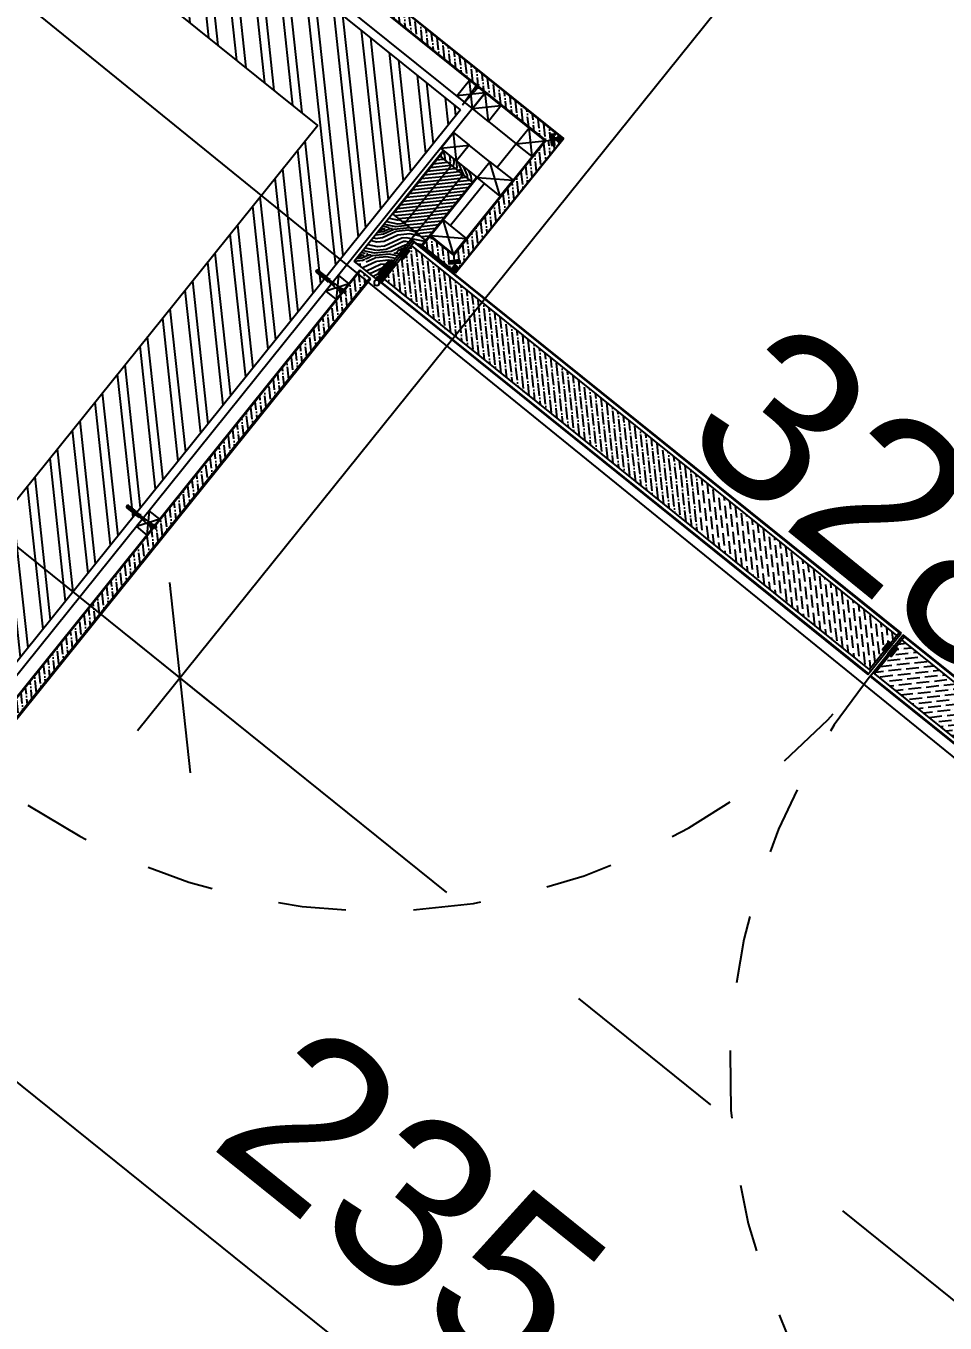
# Model space of a CAD drawing. Extents: x 83 to 143.2, y -2.6 to 70.8.
# Drawn here: x 114.537 to 115.893, y 41.343 to 43.258 of the extents above; entities that cross this region are included whole.
import ezdxf

# ---------------------------------------------------------------- set-up
doc = ezdxf.new("R2010")
doc.units = 0
doc.header["$MEASUREMENT"] = 0
doc.header["$PDMODE"] = 3
doc.header["$PDSIZE"] = 0.3
doc.linetypes.add('AXIS_100$0$A-AXIS$0$PHANTOM', pattern=[2.5, 1.25, -0.25, 0.25, -0.25, 0.25, -0.25])
doc.linetypes.add('HIDDEN', pattern=[0.375, 0.25, -0.125])
doc.layers.get('0').update_dxf_attribs({"linetype": 'CONTINUOUS'})
doc.layers.get('DEFPOINTS').update_dxf_attribs({"linetype": 'CONTINUOUS'})
for name, color, linetype in [('00CONDAS-DIM', 9, 'CONTINUOUS'), ('00CONDAS-SERRUR', 3, 'CONTINUOUS'), ('00CONDAS-WOOD', 2, 'CONTINUOUS'), ('a-dim', 3, 'CONTINUOUS'), ('A-FLOR-LEVL', 221, 'CONTINUOUS'), ('A-HATCH-WALL', 8, 'CONTINUOUS'), ('A-PLASTER', 8, 'CONTINUOUS'), ('A-WALL', 4, 'CONTINUOUS'), ('AXIS_100$0$A-AXIS-100', 10, 'AXIS_100$0$A-AXIS$0$PHANTOM'), ('HA', 8, 'CONTINUOUS'), ('SERRUR', 3, 'CONTINUOUS'), ('SHADE30', 30, 'CONTINUOUS'), ('WOOD', 2, 'CONTINUOUS')]:
    doc.layers.add(name, color=color, linetype=linetype)
doc.styles.add('A100-STEXT', font='ARIAL.TTF', dxfattribs={"height": 0.25})
doc.dimstyles.new('A100-DIM', dxfattribs={"dimtxt": 0.25, "dimasz": 0.2, "dimexe": 0.1, "dimexo": 0.3, "dimgap": 0.1, "dimtad": 1, "dimlfac": 100, "dimrnd": 0.5, "dimdsep": 46, "dimtxsty": 'A100-STEXT', "dimblk1": 'OBLIQUE', "dimblk2": 'OBLIQUE', "dimsah": 1, "dimcen": -0.05, "dimdle": 0.1, "dimclrd": 15, "dimclre": 15, "dimclrt": 256, "dimadec": 0, "dimazin": 0, "dimtfac": 0.28, "dimtix": 1, "dimtmove": 2, "dimatfit": 3, "dimldrblk": 'OBLIQUE', "dimfxl": 0, "dimtolj": 1, "dimarcsym": 0})
pattern_1 = [(141.19371, (489.628443, 86.48727), (-0.070297927, -0.0076289896), [0.0025, -0.0475]), (231.19371, (489.60189, 86.48617), (0.0076289896, -0.070297927), [0.005, -0.045]), (186.193709, (489.612817, 86.483798), (-0.0313344686, -0.0389634582), [0.003535, -0.010605, 0.003535, -0.00707, 0.02475, -0.0212156781]), (186.193709, (489.631958, 86.487653), (-0.0313344686, -0.0389634582), [0.0035355, -0.007071, 0.0035355, -0.056568678]), (186.193709, (489.615187, 86.494724), (-0.0313344686, -0.0389634582), [0.0035355, -0.067175178]), (186.193709, (489.612857, 86.499805), (-0.0313344686, -0.0389634582), [0.0035355, -0.067175178]), (186.193709, (489.61557, 86.49121), (-0.0313344686, -0.0389634582), [0.0035355, -0.067175178]), (186.193709, (489.61595, 86.487694), (-0.0313344686, -0.0389634582), [0.007071, -0.063639678]), (186.193709, (489.58271, 86.466305), (-0.0313344686, -0.0389634582), [0.007071, -0.063639678]), (186.193709, (489.61828, 86.482612), (-0.0313344686, -0.0389634582), [0.014142, -0.056568678]), (186.193709, (489.61866, 86.479097), (-0.0313344686, -0.0389634582), [0.014142, -0.056568678]), (186.193709, (489.583934, 86.487776), (-0.0313344686, -0.0389634582), [0.014142, -0.056568678]), (186.193709, (489.617476, 86.473634), (-0.0313344686, -0.0389634582), [0.0106066, -0.060104078]), (186.193709, (489.62057, 86.461523), (-0.0313344686, -0.0389634582), [0.0106066, -0.060104078]), (186.193709, (489.619805, 86.468553), (-0.0313344686, -0.0389634582), [0.0106066, -0.060104078]), (186.193709, (489.58508, 86.47723), (-0.0313344686, -0.0389634582), [0.01767767, -0.053033008]), (186.193709, (489.58741, 86.47215), (-0.0313344686, -0.0389634582), [0.01767767, -0.053033008]), (186.193709, (489.591346, 86.485024), (-0.0313344686, -0.0389634582), [0.024748737, -0.045961941]), (167.7587606, (489.621413, 86.486509), (-0.0389634582, 0.0313344686), [0.0055901695, -0.106213229]), (167.7587606, (489.60422, 86.481087), (-0.0389634582, 0.0313344686), [0.0055901695, -0.106213229]), (167.7587606, (489.609302, 86.483416), (-0.0389634582, 0.0313344686), [0.0055901695, -0.106213229]), (167.7587606, (489.626495, 86.488838), (-0.0389634582, 0.0313344686), [0.01118034, -0.100623059]), (167.7587606, (489.604601, 86.477572), (-0.0389634582, 0.0313344686), [0.01677051, -0.095032889]), (167.7587606, (489.60693, 86.47249), (-0.0389634582, 0.0313344686), [0.02236068, -0.089442719]), (167.7587606, (489.60926, 86.467408), (-0.0389634582, 0.0313344686), [0.02236068, -0.089442719]), (167.7587606, (489.605705, 86.45102), (-0.0389634582, 0.0313344686), [0.02236068, -0.089442719]), (167.7587606, (489.608838, 86.454916), (-0.0389634582, 0.0313344686), [0.02795085, -0.083852549]), (167.7587606, (489.610024, 86.460379), (-0.0389634582, 0.0313344686), [0.02795085, -0.083852549]), (204.628658, (489.60892, 86.48693), (-0.0313344686, -0.0389634582), [0.0055901695, -0.106213229]), (204.628658, (489.617898, 86.486127), (-0.0313344686, -0.0389634582), [0.0055901695, -0.106213229]), (204.628658, (489.628443, 86.487272), (-0.0313344686, -0.0389634582), [0.01118034, -0.100623059]), (204.628658, (489.612054, 86.490827), (-0.0313344686, -0.0389634582), [0.01118034, -0.100623059]), (204.628658, (489.633906, 86.486086), (-0.0313344686, -0.0389634582), [0.01677051, -0.095032889]), (204.628658, (489.637802, 86.482953), (-0.0313344686, -0.0389634582), [0.02236068, -0.089442719]), (204.628658, (489.601168, 86.509206), (-0.0313344686, -0.0389634582), [0.02236068, -0.089442719]), (204.628658, (489.611672, 86.494342), (-0.0313344686, -0.0389634582), [0.02236068, -0.089442719]), (204.628658, (489.607013, 86.504506), (-0.0313344686, -0.0389634582), [0.02795085, -0.083852549]), (204.628658, (489.609343, 86.499424), (-0.0313344686, -0.0389634582), [0.02795085, -0.083852549])]
pattern_2 = [(186.1937094, (489.637802, 86.482953), (0.000539451025, -0.00497081408), [])]
pattern_3 = [(231.1937094, (473.397218, 77.212527), (-0.02108937805, -0.00228869687), [0.00075, -0.01425]), (141.1937094, (473.389367, 77.211142), (-0.00228869687, 0.02108937805), [0.0015, -0.0135]), (186.1937094, (473.392416, 77.21254), (-0.01168903746, 0.0094003406), [0.0010605, -0.0031815, 0.0010605, -0.002121, 0.007425, -0.00636470343]), (186.1937094, (473.398272, 77.212642), (-0.01168903746, 0.0094003406), [0.00106065, -0.0021213, 0.00106065, -0.01697060343]), (186.1937094, (473.393813, 77.209491), (-0.01168903746, 0.0094003406), [0.00106065, -0.0201525534]), (186.1937094, (473.393458, 77.207852), (-0.01168903746, 0.0094003406), [0.00106065, -0.0201525534]), (186.1937094, (473.393699, 77.210545), (-0.01168903746, 0.0094003406), [0.00106065, -0.0201525534]), (186.1937094, (473.393584, 77.2116), (-0.01168903746, 0.0094003406), [0.0021213, -0.0190919034]), (186.1937094, (473.382468, 77.215728), (-0.01168903746, 0.0094003406), [0.0021213, -0.0190919034]), (186.1937094, (473.39394, 77.213239), (-0.01168903746, 0.0094003406), [0.0042426, -0.0169706034]), (186.1937094, (473.393826, 77.214293), (-0.01168903746, 0.0094003406), [0.0042426, -0.0169706034]), (186.1937094, (473.384209, 77.209515), (-0.01168903746, 0.0094003406), [0.0042426, -0.0169706034]), (186.1937094, (473.393127, 77.215817), (-0.01168903746, 0.0094003406), [0.00318198, -0.0180312234]), (186.1937094, (473.393253, 77.219565), (-0.01168903746, 0.0094003406), [0.00318198, -0.0180312234]), (186.1937094, (473.393482, 77.217456), (-0.01168903746, 0.0094003406), [0.00318198, -0.0180312234]), (186.1937094, (473.383865, 77.212679), (-0.01168903746, 0.0094003406), [0.005303301, -0.0159099024]), (186.1937094, (473.384221, 77.214318), (-0.01168903746, 0.0094003406), [0.005303301, -0.0159099024]), (186.1937094, (473.386203, 77.210799), (-0.01168903746, 0.0094003406), [0.0074246212, -0.0137885822]), (204.6286582, (473.395109, 77.2122985), (-0.0094003406, -0.01168903746), [0.00167705085, -0.0318639687]), (204.6286582, (473.389722, 77.212781), (-0.0094003406, -0.01168903746), [0.00167705085, -0.0318639687]), (204.6286582, (473.391361, 77.212425), (-0.0094003406, -0.01168903746), [0.00167705085, -0.0318639687]), (204.6286582, (473.396748, 77.211943), (-0.0094003406, -0.01168903746), [0.003354102, -0.03018691765]), (204.6286582, (473.389608, 77.213835), (-0.0094003406, -0.01168903746), [0.00503115294, -0.0285098667]), (204.6286582, (473.3899634, 77.215474), (-0.0094003406, -0.01168903746), [0.0067082039, -0.0268328157]), (204.6286582, (473.390319, 77.217113), (-0.0094003406, -0.01168903746), [0.0067082039, -0.0268328157]), (204.6286582, (473.388222, 77.2216865), (-0.0094003406, -0.01168903746), [0.0067082039, -0.0268328157]), (204.6286582, (473.389391, 77.2207465), (-0.0094003406, -0.01168903746), [0.008385255, -0.02515576465]), (204.6286582, (473.39009, 77.219222), (-0.0094003406, -0.01168903746), [0.008385255, -0.02515576465]), (167.7587605, (473.3914756, 77.211371), (-0.01168903746, 0.00940034059), [0.00167705085, -0.0318639687]), (167.7587605, (473.3940545, 77.212184), (-0.01168903746, 0.00940034059), [0.00167705085, -0.0318639687]), (167.7587605, (473.397218, 77.2125274), (-0.01168903746, 0.00940034059), [0.003354102, -0.03018691765]), (167.7587605, (473.3926445, 77.210431), (-0.01168903746, 0.00940034059), [0.003354102, -0.03018691765]), (167.7587605, (473.3987424, 77.213226), (-0.01168903746, 0.00940034059), [0.00503115294, -0.0285098667]), (167.7587605, (473.3996824, 77.214395), (-0.01168903746, 0.00940034059), [0.0067082039, -0.0268328157]), (167.7587605, (473.390638, 77.204345), (-0.01168903746, 0.00940034059), [0.0067082039, -0.0268328157]), (167.7587605, (473.392759, 77.209376), (-0.01168903746, 0.00940034059), [0.0067082039, -0.0268328157]), (167.7587605, (473.392048, 77.2060984), (-0.01168903746, 0.00940034059), [0.008385255, -0.02515576465]), (167.7587605, (473.392403, 77.207737), (-0.01168903746, 0.00940034059), [0.008385255, -0.02515576465])]

# ---------------------------------------------------------------- blocks, each defined once
blk = doc.blocks.new('_OBLIQUE')
at = {"color": 0, "linetype": 'ByBlock'}
blk.add_line((-0.5, -0.5), (0.5, 0.5), dxfattribs=at)
blk = doc.blocks.new('*D48')
at = {"layer": 'a-dim', "color": 15, "lineweight": -2}
for p, q in [((114.7011, 42.2179), (117.5838, 45.8026)), ((117.5689, 45.6862), (117.4432, 45.7873)), ((114.8115, 42.2574), (114.6858, 42.3585))]:
    blk.add_line(p, q, dxfattribs=at)
at = {"layer": 'DEFPOINTS', "color": 0}
for p in [(117.5212, 45.7246), (117.8027, 45.4982), (115.0453, 42.0694)]:
    blk.add_point(p, dxfattribs=at)
at = {"layer": 'a-dim', "color": 15, "lineweight": -2, "xscale": 0.2, "yscale": 0.2, "zscale": 0.2}
for p, rotation in [((117.5212, 45.7246), 51.19370936958021), ((114.7637, 42.2959), 231.1937093695802)]:
    blk.add_blockref('_OBLIQUE', p, dxfattribs=dict(at, rotation=rotation))
at = {"layer": 'a-dim', "insert": (115.965, 44.1529), "char_height": 0.25, "attachment_point": 5, "rotation": 51.1937, "style": 'A100-STEXT'}
blk.add_mtext('\\A1;440', dxfattribs=at)
blk = doc.blocks.new('*D50')
at = {"layer": 'a-dim', "color": 15, "lineweight": -2}
for p, q in [((114.295, 43.077), (114.5582, 43.4012)), ((117.1234, 41.1902), (114.4176, 43.3866)), ((116.8455, 41.0066), (117.1087, 41.3309))]:
    blk.add_line(p, q, dxfattribs=at)
at = {"layer": 'DEFPOINTS', "color": 0}
for p in [(114.4952, 43.3236), (114.106, 42.8441), (116.6565, 40.7737)]:
    blk.add_point(p, dxfattribs=at)
at = {"layer": 'a-dim', "color": 15, "lineweight": -2, "xscale": 0.2, "yscale": 0.2, "zscale": 0.2}
for p, rotation in [((114.4952, 43.3236), 140.9320866278699), ((117.0457, 41.2532), 320.9320866278699)]:
    blk.add_blockref('_OBLIQUE', p, dxfattribs=dict(at, rotation=rotation))
at = {"layer": 'a-dim', "insert": (115.914, 42.4652), "char_height": 0.25, "attachment_point": 5, "rotation": 320.9321, "style": 'A100-STEXT'}
blk.add_mtext('\\A1;328.5', dxfattribs=at)
blk = doc.blocks.new('*D72')
at = {"layer": 'a-dim', "color": 15, "lineweight": -2}
for p, q in [((114.1535, 42.2091), (113.9868, 42.0017)), ((113.9715, 42.1423), (115.9586, 40.5442)), ((115.9848, 40.7364), (115.818, 40.529))]:
    blk.add_line(p, q, dxfattribs=at)
at = {"layer": 'DEFPOINTS', "color": 0}
for p in [(114.3416, 42.4429), (116.1728, 40.9702), (115.8807, 40.6069)]:
    blk.add_point(p, dxfattribs=at)
at = {"layer": 'a-dim', "color": 15, "lineweight": -2, "xscale": 0.2, "yscale": 0.2, "zscale": 0.2}
for p, rotation in [((114.0494, 42.0796), 141.1937093686047), ((115.8807, 40.6069), 321.1937093686047)]:
    blk.add_blockref('_OBLIQUE', p, dxfattribs=dict(at, rotation=rotation))
at = {"layer": 'a-dim', "insert": (115.1078, 41.5207), "char_height": 0.25, "attachment_point": 5, "rotation": 321.1937, "style": 'A100-STEXT'}
blk.add_mtext('\\A1;235', dxfattribs=at)
blk = doc.blocks.new('HING-PL-35')
at = {"layer": 'HA'}
h = blk.add_hatch(dxfattribs=at)
h.set_pattern_fill('NET', color=256, scale=0.02, angle=135, style=0)
h.set_pattern_definition([(135, (34.9200213, -8302.3462178), (-0.001767766953, -0.001767766953), []), (225, (34.9200213, -8302.3462178), (0.001767766953, -0.001767766953), [])])
h.paths.add_polyline_path([(0.003, 0.005, -0.341999), (0, 0.0011), (0, 0), (0.003, 0)])
h.paths.add_polyline_path([(-0.002, 0.0011, -0.341999), (-0.005, 0.005), (-0.005, 0), (-0.002, 0)])
h.paths.add_polyline_path([(-0.002, 0), (-0.005, 0), (-0.005, -0.001), (-0.002, -0.001)])
h.paths.add_polyline_path([(-0.002, -0.001), (-0.005, -0.001), (-0.005, -0.035), (-0.002, -0.035)])
h.paths.add_polyline_path([(0.003, 0), (0, 0), (0, -0.0109, -0.008633), (0.003, -0.0092)])
h.paths.add_polyline_path([(0.003, -0.0092, 0.008633), (0, -0.0109), (0, -0.0212, -0.015099), (0.003, -0.0188)])
h.paths.add_polyline_path([(0.003, -0.0188, 0.015099), (0, -0.0212), (0, -0.0345, -0.016745), (0.003, -0.0313)])
h.paths.add_polyline_path([(0.003, -0.0313, 0.016745), (0, -0.0345), (0, -0.035), (0.003, -0.035)])
at = {"layer": 'SERRUR'}
for p, q in [((-0.005, -0.035), (-0.005, 0.005)), ((-0.002, -0.035), (-0.002, 0.0011)), ((0, -0.035), (0, 0.0011)), ((0.003, -0.035), (0.003, 0.005)), ((-0.005, -0.035), (-0.002, -0.035)), ((0, -0.035), (0.003, -0.035))]:
    blk.add_line(p, q, dxfattribs=at)
blk.add_circle((-0.001, 0.005), 0.004, dxfattribs=at)
blk = doc.blocks.new('scr')
at = {"layer": '00CONDAS-SERRUR'}
for p, q in [((266536.4, 268713.7, 0), (266568.7, 268715.4, 0)), ((266536.4, 268713.7, 0), (266568.7, 268711.9, 0)), ((266536.4, 268713.7, 0), (266568.7, 268711.9, 0)), ((266538.5, 268713.5, 0), (266538.6, 268713.9, 0)), ((266539.7, 268713.4, 0), (266539.9, 268713.9, 0)), ((266540.9, 268713.3, 0), (266541.2, 268714, 0)), ((266542.2, 268713.2, 0), (266542.5, 268714.1, 0)), ((266543.4, 268713.2, 0), (266543.8, 268714.2, 0)), ((266544.6, 268713.1, 0), (266545.1, 268714.2, 0)), ((266545.9, 268713, 0), (266546.4, 268714.3, 0)), ((266547.1, 268713, 0), (266547.6, 268714.4, 0)), ((266548.3, 268712.9, 0), (266548.9, 268714.5, 0)), ((266549.6, 268712.8, 0), (266550.2, 268714.5, 0)), ((266550.8, 268712.7, 0), (266551.5, 268714.6, 0)), ((266552.1, 268712.7, 0), (266552.9, 268714.7, 0)), ((266553.4, 268712.6, 0), (266554.2, 268714.8, 0)), ((266554.6, 268712.5, 0), (266555.5, 268714.9, 0)), ((266555.9, 268712.4, 0), (266556.8, 268714.9, 0)), ((266557.1, 268712.4, 0), (266558.1, 268715, 0)), ((266558.3, 268712.3, 0), (266559.4, 268715.1, 0)), ((266571.4, 268716.9, 0), (266568.7, 268715.4, 0)), ((266571.4, 268716.9, 0), (266568.7, 268715.4, 0)), ((266571.4, 268716.9, 0), (266568.7, 268715.4, 0)), ((266571.4, 268716.9, 0), (266568.7, 268715.4, 0)), ((266568.7, 268711.9, 0), (266568.7, 268715.4, 0)), ((266568.7, 268715.4, 0), (266568.7, 268711.9, 0)), ((266568.7, 268711.9, 0), (266568.7, 268715.4, 0)), ((266568.7, 268715.4, 0), (266568.7, 268711.9, 0)), ((266571.4, 268710.4, 0), (266568.7, 268711.9, 0)), ((266571.4, 268710.4, 0), (266568.7, 268711.9, 0)), ((266571.4, 268710.4, 0), (266568.7, 268711.9, 0)), ((266571.4, 268710.4, 0), (266568.7, 268711.9, 0)), ((266571.4, 268714.2, 0), (266570.3, 268714.2, 0)), ((266570.3, 268713.1, 0), (266570.3, 268714.2, 0)), ((266571.4, 268714.2, 0), (266570.3, 268714.2, 0)), ((266570.3, 268714.2, 0), (266570.3, 268713.1, 0)), ((266571.4, 268714.2, 0), (266570.3, 268714.2, 0)), ((266570.3, 268713.1, 0), (266570.3, 268714.2, 0)), ((266571.4, 268714.2, 0), (266570.3, 268714.2, 0)), ((266570.3, 268714.2, 0), (266570.3, 268713.1, 0)), ((266571.4, 268713.1, 0), (266570.3, 268713.1, 0)), ((266571.4, 268713.1, 0), (266570.3, 268713.1, 0)), ((266571.4, 268713.1, 0), (266570.3, 268713.1, 0)), ((266571.4, 268713.1, 0), (266570.3, 268713.1, 0)), ((266571.4, 268714.2, 0), (266571.4, 268716.9, 0)), ((266571.4, 268716.9, 0), (266571.4, 268714.2, 0)), ((266571.4, 268714.2, 0), (266571.4, 268716.9, 0)), ((266571.4, 268716.9, 0), (266571.4, 268714.2, 0)), ((266571.4, 268710.4, 0), (266571.4, 268713.1, 0)), ((266571.4, 268713.1, 0), (266571.4, 268710.4, 0)), ((266571.4, 268710.4, 0), (266571.4, 268713.1, 0)), ((266571.4, 268713.1, 0), (266571.4, 268710.4, 0))]:
    blk.add_line(p, q, dxfattribs=at)
at = {"layer": 'HA'}
blk.add_line((266564.7, 268713.7, 0), (266575.8, 268713.7, 0), dxfattribs=at)
blk = doc.blocks.new('VICE')
at = {"layer": '00CONDAS-SERRUR'}
for p, q in [((-0.0582, 0.0033), (-0.0937, 0.0033)), ((-0.0582, 0.0033), (-0.0937, 0.0033)), ((-0.0582, 0.0018), (-0.0937, 0.0018)), ((-0.0582, 0.0018), (-0.0937, 0.0018)), ((-0.0903, 0), (-0.0164, 0.0039)), ((-0.0903, 0), (-0.0164, 0.0039)), ((-0.0903, 0), (-0.0164, -0.0039)), ((-0.0855, 0.0004), (-0.0851, -0.0005)), ((-0.0826, 0.0006), (-0.0822, -0.0006)), ((-0.0814, 0.005), (-0.0817, 0.0048)), ((-0.0814, 0.005), (-0.0817, 0.0048)), ((-0.0817, 0.0048), (-0.0812, 0.0033)), ((-0.0817, 0.0048), (-0.0812, 0.0033)), ((-0.0814, 0.005), (-0.0814, 0.005)), ((-0.0799, 0.0033), (-0.0814, 0.005)), ((-0.0799, 0.0033), (-0.0814, 0.005)), ((-0.0814, 0.005), (-0.0814, 0.005)), ((-0.0798, 0.0008), (-0.0792, -0.0008)), ((-0.0769, 0.005), (-0.0772, 0.0048)), ((-0.0769, 0.005), (-0.0772, 0.0048)), ((-0.0772, 0.0048), (-0.0768, 0.0033)), ((-0.0772, 0.0048), (-0.0768, 0.0033)), ((-0.077, 0.0009), (-0.0763, -0.001)), ((-0.0755, 0.0033), (-0.0769, 0.005)), ((-0.0769, 0.005), (-0.0769, 0.005)), ((-0.0769, 0.005), (-0.0769, 0.005)), ((-0.0755, 0.0033), (-0.0769, 0.005)), ((-0.0742, 0.0011), (-0.0733, -0.0012)), ((-0.0725, 0.005), (-0.0728, 0.0048)), ((-0.0725, 0.005), (-0.0728, 0.0048)), ((-0.0728, 0.0048), (-0.0724, 0.0033)), ((-0.0728, 0.0048), (-0.0724, 0.0033)), ((-0.0725, 0.005), (-0.0725, 0.005)), ((-0.0711, 0.0033), (-0.0725, 0.005)), ((-0.0711, 0.0033), (-0.0725, 0.005)), ((-0.0725, 0.005), (-0.0725, 0.005)), ((-0.0714, 0.0013), (-0.0704, -0.0013)), ((-0.0685, 0.0014), (-0.0675, -0.0015)), ((-0.0681, 0.005), (-0.0684, 0.0048)), ((-0.0681, 0.005), (-0.0684, 0.0048)), ((-0.0684, 0.0048), (-0.0679, 0.0033)), ((-0.0684, 0.0048), (-0.0679, 0.0033)), ((-0.0681, 0.005), (-0.0681, 0.005)), ((-0.0666, 0.0033), (-0.0681, 0.005)), ((-0.0681, 0.005), (-0.0681, 0.005)), ((-0.0666, 0.0033), (-0.0681, 0.005)), ((-0.0657, 0.0016), (-0.0645, -0.0017)), ((-0.0629, 0.0018), (-0.0616, -0.0019)), ((-0.0601, 0.0019), (-0.0586, -0.002)), ((-0.0573, 0.0021), (-0.0557, -0.0022)), ((-0.0567, 0.0048), (-0.0552, 0.0048)), ((-0.0567, 0.0048), (-0.0552, 0.0048)), ((-0.0543, 0.0023), (-0.0525, -0.0024)), ((-0.0513, 0.0025), (-0.0494, -0.0026)), ((-0.0485, 0.0026), (-0.0465, -0.0027)), ((-0.0457, 0.0028), (-0.0436, -0.0029)), ((-0.0429, 0.003), (-0.0406, -0.0031)), ((-0.04, 0.0031), (-0.0377, -0.0033)), ((-0.0102, 0.0074), (-0.0164, 0.0039)), ((-0.0102, 0.0074), (-0.0164, 0.0039)), ((-0.0102, 0.0074), (-0.0164, 0.0039)), ((-0.0102, 0.0074), (-0.0164, 0.0039)), ((-0.0164, 0.0039), (-0.0164, -0.0039)), ((-0.0164, -0.0039), (-0.0164, 0.0039)), ((-0.0164, 0.0039), (-0.0164, -0.0039)), ((-0.0164, -0.0039), (-0.0164, 0.0039)), ((-0.0102, 0.0012), (-0.0127, 0.0012)), ((-0.0127, 0.0012), (-0.0127, -0.0012)), ((-0.0102, 0.0012), (-0.0127, 0.0012)), ((-0.0127, -0.0012), (-0.0127, 0.0012)), ((-0.0102, 0.0012), (-0.0127, 0.0012)), ((-0.0127, 0.0012), (-0.0127, -0.0012)), ((-0.0102, 0.0012), (-0.0127, 0.0012)), ((-0.0127, -0.0012), (-0.0127, 0.0012)), ((-0.0102, 0.0074), (-0.0102, 0.0012)), ((-0.0102, 0.0012), (-0.0102, 0.0074)), ((-0.0102, 0.0074), (-0.0102, 0.0012)), ((-0.0102, 0.0012), (-0.0102, 0.0074)), ((-0.0582, -0.0018), (-0.0937, -0.0018)), ((-0.0582, -0.0018), (-0.0937, -0.0018)), ((-0.0582, -0.0033), (-0.0937, -0.0033)), ((-0.0582, -0.0033), (-0.0937, -0.0033)), ((-0.0817, -0.0048), (-0.0812, -0.0033)), ((-0.0817, -0.0048), (-0.0812, -0.0033)), ((-0.0814, -0.005), (-0.0817, -0.0048)), ((-0.0814, -0.005), (-0.0817, -0.0048)), ((-0.0799, -0.0033), (-0.0814, -0.005)), ((-0.0799, -0.0033), (-0.0814, -0.005)), ((-0.0814, -0.005), (-0.0814, -0.005)), ((-0.0814, -0.005), (-0.0814, -0.005)), ((-0.0772, -0.0048), (-0.0768, -0.0033)), ((-0.0772, -0.0048), (-0.0768, -0.0033)), ((-0.0769, -0.005), (-0.0772, -0.0048)), ((-0.0769, -0.005), (-0.0772, -0.0048)), ((-0.0755, -0.0033), (-0.0769, -0.005)), ((-0.0755, -0.0033), (-0.0769, -0.005)), ((-0.0769, -0.005), (-0.0769, -0.005)), ((-0.0769, -0.005), (-0.0769, -0.005)), ((-0.0728, -0.0048), (-0.0724, -0.0033)), ((-0.0728, -0.0048), (-0.0724, -0.0033)), ((-0.0725, -0.005), (-0.0728, -0.0048)), ((-0.0725, -0.005), (-0.0728, -0.0048)), ((-0.0711, -0.0033), (-0.0725, -0.005)), ((-0.0711, -0.0033), (-0.0725, -0.005)), ((-0.0725, -0.005), (-0.0725, -0.005)), ((-0.0725, -0.005), (-0.0725, -0.005)), ((-0.0684, -0.0048), (-0.0679, -0.0033)), ((-0.0684, -0.0048), (-0.0679, -0.0033)), ((-0.0681, -0.005), (-0.0684, -0.0048)), ((-0.0681, -0.005), (-0.0684, -0.0048)), ((-0.0666, -0.0033), (-0.0681, -0.005)), ((-0.0666, -0.0033), (-0.0681, -0.005)), ((-0.0681, -0.005), (-0.0681, -0.005)), ((-0.0681, -0.005), (-0.0681, -0.005)), ((-0.0567, -0.0048), (-0.0552, -0.0048)), ((-0.0567, -0.0048), (-0.0552, -0.0048)), ((-0.0102, -0.0074), (-0.0164, -0.0039)), ((-0.0102, -0.0074), (-0.0164, -0.0039)), ((-0.0102, -0.0074), (-0.0164, -0.0039)), ((-0.0102, -0.0074), (-0.0164, -0.0039)), ((-0.0102, -0.0012), (-0.0127, -0.0012)), ((-0.0102, -0.0012), (-0.0127, -0.0012)), ((-0.0102, -0.0012), (-0.0127, -0.0012)), ((-0.0102, -0.0012), (-0.0127, -0.0012)), ((-0.0102, -0.0012), (-0.0102, -0.0074)), ((-0.0102, -0.0074), (-0.0102, -0.0012)), ((-0.0102, -0.0012), (-0.0102, -0.0074)), ((-0.0102, -0.0074), (-0.0102, -0.0012))]:
    blk.add_line(p, q, dxfattribs=at)
for centre, radius, start, end in [((-0.0937, 0), 0.00335, 90, 270), ((-0.0937, 0), 0.00335, 90, 270), ((-0.0937, 0), 0.00185, 90, 270), ((-0.0937, 0), 0.00185, 90, 270), ((-0.0582, 0.0048), 0.0015, 270, 0), ((-0.0582, 0.0048), 0.003, 270, 0), ((-0.0582, 0.0048), 0.0015, 270, 0), ((-0.0582, 0.0048), 0.003, 270, 0), ((-0.0582, -0.0048), 0.003, 0, 90), ((-0.0582, -0.0048), 0.003, 0, 90), ((-0.0582, -0.0048), 0.0015, 0, 90), ((-0.0582, -0.0048), 0.0015, 0, 90)]:
    blk.add_arc(centre, radius, start, end, dxfattribs=at)
at = {"layer": 'HA'}
blk.add_line((-0.0255, 0), (0, 0), dxfattribs=at)

msp = doc.modelspace()

# ---------------------------------------------------------------- hatches: boundary and pattern name
at = {"layer": 'A-HATCH-WALL'}
h = msp.add_hatch(dxfattribs=at)
h.set_pattern_fill('ANSI32', color=256, scale=0.1, angle=51.19371, style=0)
h.set_pattern_definition([(96.19371, (92.466562, -21.667857), (-0.037281106, -0.004045883), []), (96.19371, (92.47764, -21.65408), (-0.037281106, -0.004045883), [])])
h.paths.add_polyline_path([(114.66468, 43.54679), (114.57067, 43.4299), (114.96713, 43.11107), (115.06113, 43.22796)])
h = msp.add_hatch(dxfattribs=at)
h.set_pattern_fill('ANSI32', color=256, scale=0.1, angle=51.19371, style=0)
h.set_pattern_definition([(96.19371, (92.466562, -21.667857), (-0.037281106, -0.004045883), []), (96.19371, (92.47764, -21.65408), (-0.037281106, -0.004045883), [])])
h.paths.add_polyline_path([(115.06113, 43.22796), (114.49853, 42.52838), (114.10998, 42.04524), (114.22687, 41.95123), (114.37844, 42.1397), (115.17802, 43.13396)])
at = {"layer": 'HA'}
h = msp.add_hatch(dxfattribs=at)
h.set_pattern_fill('ANSI36', color=256, scale=0.06, angle=51.19371, style=0)
h.set_pattern_definition([(96.1937, (115.311552, 43.082391), (-0.00887228, 0.01223921), [0.01875, -0.00375, 0, -0.00375])])
h.paths.add_polyline_path([(114.7527, 43.55492), (114.74142, 43.54089), (115.30376, 43.08866), (115.31144, 43.08949), (115.31058, 43.09744), (115.31555, 43.09798), (115.31641, 43.09003), (115.31782, 43.09018), (115.32283, 43.09642)])
h = msp.add_hatch(dxfattribs=at)
h.set_pattern_fill('WOODFACE', color=256, scale=0.015, angle=51.19371, style=0)
h.set_pattern_definition([(51.1937094, (158.656839, -314.157556), (-0.00228869687, 0.02108937805), [0.00075, -0.01425]), (141.1937094, (158.656508, -314.14959), (-0.02108937805, -0.00228869687), [0.0015, -0.0135]), (96.1937094, (158.655796, -314.152868), (-0.01168903746, 0.0094003406), [0.0010605, -0.0031815, 0.0010605, -0.002121, 0.007425, -0.00636470343]), (96.1937094, (158.656953, -314.158611), (-0.01168903746, 0.0094003406), [0.00106065, -0.0021213, 0.00106065, -0.01697060343]), (96.1937094, (158.659074, -314.15358), (-0.01168903746, 0.0094003406), [0.00106065, -0.0201525534]), (96.1937094, (158.660599, -314.152881), (-0.01168903746, 0.0094003406), [0.00106065, -0.0201525534]), (96.1937094, (158.65802, -314.153694), (-0.01168903746, 0.0094003406), [0.00106065, -0.0201525534]), (96.1937094, (158.656965, -314.153808), (-0.01168903746, 0.0094003406), [0.0021213, -0.0190919034]), (96.1937094, (158.650549, -314.143836), (-0.01168903746, 0.0094003406), [0.0021213, -0.0190919034]), (96.1937094, (158.655441, -314.154507), (-0.01168903746, 0.0094003406), [0.0042426, -0.0169706034]), (96.1937094, (158.654386, -314.154622), (-0.01168903746, 0.0094003406), [0.0042426, -0.0169706034]), (96.1937094, (158.65699, -314.144204), (-0.01168903746, 0.0094003406), [0.0042426, -0.0169706034]), (96.1937094, (158.652747, -314.154266), (-0.01168903746, 0.0094003406), [0.00318198, -0.0180312234]), (96.1937094, (158.649114, -314.155194), (-0.01168903746, 0.0094003406), [0.00318198, -0.0180312234]), (96.1937094, (158.651223, -314.154965), (-0.01168903746, 0.0094003406), [0.00318198, -0.0180312234]), (96.1937094, (158.653826, -314.144547), (-0.01168903746, 0.0094003406), [0.005303301, -0.0159099024]), (96.1937094, (158.652302, -314.145246), (-0.01168903746, 0.0094003406), [0.005303301, -0.0159099024]), (96.1937094, (158.656164, -314.146427), (-0.01168903746, 0.0094003406), [0.0074246212, -0.0137885822]), (77.7587606, (158.65661, -314.1554473), (0.00940034059, 0.01168903746), [0.00167705085, -0.0318639687]), (77.7587606, (158.654983, -314.1502894), (0.00940034059, 0.01168903746), [0.00167705085, -0.0318639687]), (77.7587606, (158.655682, -314.151814), (0.00940034059, 0.01168903746), [0.00167705085, -0.0318639687]), (77.7587606, (158.6573086, -314.156972), (0.00940034059, 0.01168903746), [0.003354102, -0.03018691765]), (77.7587606, (158.6539287, -314.150404), (0.00940034059, 0.01168903746), [0.00503115294, -0.0285098667]), (77.7587606, (158.652404, -314.151103), (0.00940034059, 0.01168903746), [0.0067082039, -0.0268328157]), (77.7587606, (158.65088, -314.1518016), (0.00940034059, 0.01168903746), [0.0067082039, -0.0268328157]), (77.7587606, (158.645963, -314.150735), (0.00940034059, 0.01168903746), [0.0067082039, -0.0268328157]), (77.7587606, (158.647132, -314.151675), (0.00940034059, 0.01168903746), [0.008385255, -0.02515576465]), (77.7587606, (158.648771, -314.1520305), (0.00940034059, 0.01168903746), [0.008385255, -0.02515576465]), (114.6286582, (158.6567365, -314.1516995), (-0.01168903746, 0.00940034059), [0.00167705085, -0.0318639687]), (114.6286582, (158.656495, -314.154393), (-0.01168903746, 0.00940034059), [0.00167705085, -0.0318639687]), (114.6286582, (158.6568386, -314.157556), (-0.01168903746, 0.00940034059), [0.003354102, -0.03018691765]), (114.6286582, (158.6579054, -314.1526395), (-0.01168903746, 0.00940034059), [0.003354102, -0.03018691765]), (114.6286582, (158.656483, -314.159195), (-0.01168903746, 0.00940034059), [0.00503115294, -0.0285098667]), (114.6286582, (158.655543, -314.160364), (-0.01168903746, 0.00940034059), [0.0067082039, -0.0268328157]), (114.6286582, (158.663419, -314.149374), (-0.01168903746, 0.00940034059), [0.0067082039, -0.0268328157]), (114.6286582, (158.65896, -314.152525), (-0.01168903746, 0.00940034059), [0.0067082039, -0.0268328157]), (114.6286582, (158.662009, -314.151127), (-0.01168903746, 0.00940034059), [0.008385255, -0.02515576465]), (114.6286582, (158.660484, -314.151826), (-0.01168903746, 0.00940034059), [0.008385255, -0.02515576465])])
h.paths.add_polyline_path([(115.31555, 43.09798), (115.31058, 43.09744), (115.31231, 43.08154), (115.31728, 43.08208)])
h = msp.add_hatch(dxfattribs=at)
h.set_pattern_fill('WOODFACE', color=256, scale=0.015, angle=51.19371, style=0)
h.set_pattern_definition([(51.1937094, (158.656839, -314.157556), (-0.00228869687, 0.02108937805), [0.00075, -0.01425]), (141.1937094, (158.656508, -314.14959), (-0.02108937805, -0.00228869687), [0.0015, -0.0135]), (96.1937094, (158.655796, -314.152868), (-0.01168903746, 0.0094003406), [0.0010605, -0.0031815, 0.0010605, -0.002121, 0.007425, -0.00636470343]), (96.1937094, (158.656953, -314.158611), (-0.01168903746, 0.0094003406), [0.00106065, -0.0021213, 0.00106065, -0.01697060343]), (96.1937094, (158.659074, -314.15358), (-0.01168903746, 0.0094003406), [0.00106065, -0.0201525534]), (96.1937094, (158.660599, -314.152881), (-0.01168903746, 0.0094003406), [0.00106065, -0.0201525534]), (96.1937094, (158.65802, -314.153694), (-0.01168903746, 0.0094003406), [0.00106065, -0.0201525534]), (96.1937094, (158.656965, -314.153808), (-0.01168903746, 0.0094003406), [0.0021213, -0.0190919034]), (96.1937094, (158.650549, -314.143836), (-0.01168903746, 0.0094003406), [0.0021213, -0.0190919034]), (96.1937094, (158.655441, -314.154507), (-0.01168903746, 0.0094003406), [0.0042426, -0.0169706034]), (96.1937094, (158.654386, -314.154622), (-0.01168903746, 0.0094003406), [0.0042426, -0.0169706034]), (96.1937094, (158.65699, -314.144204), (-0.01168903746, 0.0094003406), [0.0042426, -0.0169706034]), (96.1937094, (158.652747, -314.154266), (-0.01168903746, 0.0094003406), [0.00318198, -0.0180312234]), (96.1937094, (158.649114, -314.155194), (-0.01168903746, 0.0094003406), [0.00318198, -0.0180312234]), (96.1937094, (158.651223, -314.154965), (-0.01168903746, 0.0094003406), [0.00318198, -0.0180312234]), (96.1937094, (158.653826, -314.144547), (-0.01168903746, 0.0094003406), [0.005303301, -0.0159099024]), (96.1937094, (158.652302, -314.145246), (-0.01168903746, 0.0094003406), [0.005303301, -0.0159099024]), (96.1937094, (158.656164, -314.146427), (-0.01168903746, 0.0094003406), [0.0074246212, -0.0137885822]), (77.7587606, (158.65661, -314.1554473), (0.00940034059, 0.01168903746), [0.00167705085, -0.0318639687]), (77.7587606, (158.654983, -314.1502894), (0.00940034059, 0.01168903746), [0.00167705085, -0.0318639687]), (77.7587606, (158.655682, -314.151814), (0.00940034059, 0.01168903746), [0.00167705085, -0.0318639687]), (77.7587606, (158.6573086, -314.156972), (0.00940034059, 0.01168903746), [0.003354102, -0.03018691765]), (77.7587606, (158.6539287, -314.150404), (0.00940034059, 0.01168903746), [0.00503115294, -0.0285098667]), (77.7587606, (158.652404, -314.151103), (0.00940034059, 0.01168903746), [0.0067082039, -0.0268328157]), (77.7587606, (158.65088, -314.1518016), (0.00940034059, 0.01168903746), [0.0067082039, -0.0268328157]), (77.7587606, (158.645963, -314.150735), (0.00940034059, 0.01168903746), [0.0067082039, -0.0268328157]), (77.7587606, (158.647132, -314.151675), (0.00940034059, 0.01168903746), [0.008385255, -0.02515576465]), (77.7587606, (158.648771, -314.1520305), (0.00940034059, 0.01168903746), [0.008385255, -0.02515576465]), (114.6286582, (158.6567365, -314.1516995), (-0.01168903746, 0.00940034059), [0.00167705085, -0.0318639687]), (114.6286582, (158.656495, -314.154393), (-0.01168903746, 0.00940034059), [0.00167705085, -0.0318639687]), (114.6286582, (158.6568386, -314.157556), (-0.01168903746, 0.00940034059), [0.003354102, -0.03018691765]), (114.6286582, (158.6579054, -314.1526395), (-0.01168903746, 0.00940034059), [0.003354102, -0.03018691765]), (114.6286582, (158.656483, -314.159195), (-0.01168903746, 0.00940034059), [0.00503115294, -0.0285098667]), (114.6286582, (158.655543, -314.160364), (-0.01168903746, 0.00940034059), [0.0067082039, -0.0268328157]), (114.6286582, (158.663419, -314.149374), (-0.01168903746, 0.00940034059), [0.0067082039, -0.0268328157]), (114.6286582, (158.65896, -314.152525), (-0.01168903746, 0.00940034059), [0.0067082039, -0.0268328157]), (114.6286582, (158.662009, -314.151127), (-0.01168903746, 0.00940034059), [0.008385255, -0.02515576465]), (114.6286582, (158.660484, -314.151826), (-0.01168903746, 0.00940034059), [0.008385255, -0.02515576465])])
h.paths.add_polyline_path([(115.32283, 43.09642), (115.31782, 43.09018), (115.32907, 43.0914)])
h.paths.add_polyline_path([(115.31782, 43.09018), (115.32405, 43.08517), (115.32907, 43.0914)])
h = msp.add_hatch(dxfattribs=at)
h.set_pattern_fill('ANSI36', color=256, scale=0.06, angle=51.19371, style=0)
h.set_pattern_definition([(96.1937, (115.170514, 42.894249), (-0.00887228, 0.0122392), [0.01875, -0.00375, 0, -0.00375])])
h.paths.add_polyline_path([(115.31231, 43.08154), (115.31144, 43.08949), (115.30376, 43.08866), (115.16777, 42.91956), (115.1686, 42.91187), (115.17655, 42.91274), (115.17709, 42.90777), (115.16914, 42.9069), (115.16929, 42.9055), (115.17553, 42.90048), (115.32405, 43.08517), (115.31782, 43.09018), (115.31641, 43.09003), (115.31728, 43.08208)])
h.paths.add_polyline_path([(115.1328, 42.94768), (115.12152, 42.93365), (115.16428, 42.89926), (115.16929, 42.9055), (115.16914, 42.9069), (115.16119, 42.90604), (115.16065, 42.91101), (115.1686, 42.91187), (115.16777, 42.91956)])
h = msp.add_hatch(dxfattribs=at)
h.set_pattern_fill('ANSI31', color=256, scale=0.04, angle=-38.80629, style=0)
h.set_pattern_definition(pattern_2)
h.paths.add_polyline_path([(115.16414, 43.05208), (115.147, 43.06587), (115.07807, 42.98015), (115.09521, 42.96636)])
h = msp.add_hatch(dxfattribs=at)
h.set_pattern_fill('WOODFACE', color=256, scale=0.05, angle=-38.80629, style=0)
h.set_pattern_definition([(141.19371, (-238.940295, 5.827386), (-0.0076289896, 0.070297927), [0.0025, -0.0475]), (51.19371, (-238.944913, 5.853557), (0.070297927, 0.0076289896), [0.005, -0.045]), (96.193709, (-238.940254, 5.843393), (0.0313344686, 0.0389634582), [0.003535, -0.010605, 0.003535, -0.00707, 0.02475, -0.021215678]), (96.193709, (-238.939913, 5.82387), (0.0313344686, 0.0389634582), [0.0035355, -0.007071, 0.0035355, -0.056568678]), (96.193709, (-238.950417, 5.838734), (0.0313344686, 0.0389634582), [0.0035355, -0.067175178]), (96.193709, (-238.95588, 5.83992), (0.0313344686, 0.0389634582), [0.0035355, -0.067175178]), (96.193709, (-238.946902, 5.839115), (0.0313344686, 0.0389634582), [0.0035355, -0.067175178]), (96.193709, (-238.943387, 5.839497), (0.0313344686, 0.0389634582), [0.007071, -0.063639678]), (96.193709, (-238.929627, 5.876553), (0.0313344686, 0.0389634582), [0.007071, -0.063639678]), (96.193709, (-238.937924, 5.83831), (0.0313344686, 0.0389634582), [0.014142, -0.056568678]), (96.193709, (-238.93441, 5.838693), (0.0313344686, 0.0389634582), [0.014142, -0.056568678]), (96.193709, (-238.950335, 5.87075), (0.0313344686, 0.0389634582), [0.014142, -0.056568678]), (96.193709, (-238.929328, 5.841023), (0.0313344686, 0.0389634582), [0.0106066, -0.060104078]), (96.193709, (-238.916835, 5.8406), (0.0313344686, 0.0389634582), [0.0106066, -0.060104078]), (96.193709, (-238.923865, 5.839837), (0.0313344686, 0.0389634582), [0.0106066, -0.060104078]), (96.193709, (-238.93979, 5.871894), (0.0313344686, 0.0389634582), [0.01767767, -0.053033008]), (96.193709, (-238.934327, 5.87071), (0.0313344686, 0.0389634582), [0.01767767, -0.053033008]), (96.193709, (-238.946057, 5.8641), (0.0313344686, 0.0389634582), [0.024748737, -0.045961941]), (114.628658, (-238.941058, 5.834415), (-0.0389634582, 0.0313344687), [0.0055901695, -0.106213229]), (114.628658, (-238.93945, 5.852371), (-0.0389634582, 0.0313344687), [0.0055901695, -0.106213229]), (114.628658, (-238.940635, 5.846908), (-0.0389634582, 0.0313344687), [0.0055901695, -0.106213229]), (114.628658, (-238.942243, 5.828952), (-0.0389634582, 0.0313344687), [0.01118034, -0.100623059]), (114.628658, (-238.935935, 5.852753), (-0.0389634582, 0.0313344687), [0.01677051, -0.095032889]), (114.628658, (-238.930472, 5.851567), (-0.0389634582, 0.0313344687), [0.02236068, -0.089442719]), (114.628658, (-238.925009, 5.850382), (-0.0389634582, 0.0313344687), [0.02236068, -0.089442719]), (114.628658, (-238.909764, 5.85737), (-0.0389634582, 0.0313344687), [0.02236068, -0.089442719]), (114.628658, (-238.912897, 5.853475), (-0.0389634582, 0.0313344687), [0.02795085, -0.083852549]), (114.628658, (-238.91798, 5.851145), (-0.0389634582, 0.0313344687), [0.02795085, -0.083852549]), (77.7587605, (-238.94415, 5.846527), (0.0313344686, 0.0389634582), [0.0055901695, -0.106213229]), (77.7587605, (-238.94144, 5.83793), (0.0313344686, 0.0389634582), [0.0055901695, -0.106213229]), (77.7587605, (-238.940295, 5.827386), (0.0313344686, 0.0389634582), [0.01118034, -0.100623059]), (77.7587605, (-238.947284, 5.84263), (0.0313344686, 0.0389634582), [0.01118034, -0.100623059]), (77.7587605, (-238.937965, 5.822304), (0.0313344686, 0.0389634582), [0.01677051, -0.095032889]), (77.7587605, (-238.934069, 5.81917), (0.0313344686, 0.0389634582), [0.02236068, -0.089442719]), (77.7587605, (-238.96757, 5.84932), (0.0313344686, 0.0389634582), [0.02236068, -0.089442719]), (77.7587605, (-238.950798, 5.84225), (0.0313344686, 0.0389634582), [0.02236068, -0.089442719]), (77.7587605, (-238.961725, 5.84462), (0.0313344686, 0.0389634582), [0.02795085, -0.083852549]), (77.7587605, (-238.956261, 5.843434), (0.0313344686, 0.0389634582), [0.02795085, -0.083852549])])
h.paths.add_polyline_path([(115.20158, 43.0348), (115.19532, 43.02701), (115.147, 43.06587), (115.15327, 43.07366)])
h = msp.add_hatch(dxfattribs=at)
h.set_pattern_fill('ANSI31', color=256, scale=0.04, angle=-38.80629, style=0)
h.set_pattern_definition([(186.1937094, (489.654946, 86.4691657), (0.000539451025, -0.00497081408), [])])
h.paths.add_polyline_path([(115.18129, 43.03829), (115.16414, 43.05208), (115.09521, 42.96636), (115.11235, 42.95257)])
h = msp.add_hatch(dxfattribs=at)
h.set_pattern_fill('ANSI31', color=256, scale=0.04, angle=-38.80629, style=0)
h.set_pattern_definition(pattern_2)
h.paths.add_polyline_path([(115.19532, 43.02701), (115.18129, 43.03829), (115.11235, 42.95257), (115.12638, 42.94129)])
h = msp.add_hatch(dxfattribs=at)
h.set_pattern_fill('WOODFACE', color=256, scale=0.05, angle=-38.80629, style=0)
h.set_pattern_definition(pattern_1)
h.paths.add_polyline_path([(115.03439, 42.92583), (115.04642, 42.91527), (115.03353, 42.92477), (115.02166, 42.91001), (115.0291, 42.90403), (115.03724, 42.91417), (115.04036, 42.91166), (115.03221, 42.90153), (115.05595, 42.88244), (115.06096, 42.88867), (115.05629, 42.89243), (115.07196, 42.91191), (115.07663, 42.90815), (115.11235, 42.95257), (115.07807, 42.98015)])
h = msp.add_hatch(dxfattribs=at)
h.set_pattern_fill('WOODFACE', color=256, scale=0.05, angle=-38.80629, style=0)
h.set_pattern_definition(pattern_1)
h.paths.add_polyline_path([(115.11886, 42.93194), (115.12638, 42.94129), (115.11235, 42.95257), (115.10483, 42.94322)])
h = msp.add_hatch(dxfattribs=at)
h.set_pattern_fill('ANSI36', color=256, scale=0.06, angle=51.19371, style=0)
h.set_pattern_definition([(96.1937094, (158.655543, -314.160364), (-0.00887228006, 0.01223921042), [0.01875, -0.00375, 0, -0.00375])])
h.paths.add_polyline_path([(115.10512, 42.93401), (115.10011, 42.92777), (115.10245, 42.92589), (115.09305, 42.9142), (115.09303, 42.91418), (115.09069, 42.91606), (115.06501, 42.88413), (115.78116, 42.3082), (115.80308, 42.33546), (115.80074, 42.33734), (115.81016, 42.34905), (115.8125, 42.34717), (115.82127, 42.35808)])
h = msp.add_hatch(dxfattribs=at)
h.set_pattern_fill('WOODFACE', color=256, scale=0.015, angle=51.19371, style=0)
h.set_pattern_definition(pattern_3)
h.paths.add_polyline_path([(115.16119, 42.90604), (115.16065, 42.91101), (115.17655, 42.91274), (115.17709, 42.90777)])
h = msp.add_hatch(dxfattribs=at)
h.set_pattern_fill('WOODFACE', color=256, scale=0.015, angle=51.19371, style=0)
h.set_pattern_definition(pattern_3)
h.paths.add_polyline_path([(115.16428, 42.89926), (115.16929, 42.9055), (115.17051, 42.89425)])
h.paths.add_polyline_path([(115.16929, 42.9055), (115.17553, 42.90048), (115.17051, 42.89425)])
h = msp.add_hatch(dxfattribs=at)
h.set_pattern_fill('ANSI36', color=256, scale=0.06, angle=51.19371, style=0)
h.set_pattern_definition([(96.1937, (114.458992, 42.15769), (-0.00887228, 0.01223921), [0.01875, -0.00375, 0, -0.00375])])
h.paths.add_polyline_path([(115.03022, 42.89671), (114.44497, 42.16897), (114.45899, 42.15769), (115.04425, 42.88543)])
h = msp.add_hatch(dxfattribs=at)
h.set_pattern_fill('ANSI36', color=256, scale=0.06, angle=51.19371, style=0)
h.set_pattern_definition([(6.1937094, (-241.5782636, 7.708234), (0.01385756349, -0.00604016218), [0.01875, -0.00375, 0, -0.00375])])
h.paths.add_polyline_path([(116.54521, 41.77588), (116.5402, 41.76965), (116.53786, 41.77153), (116.52846, 41.75984), (116.52844, 41.75982), (116.53078, 41.75794), (116.5051, 41.72601), (115.78895, 42.30194), (115.81087, 42.32919), (115.81321, 42.32731), (115.82263, 42.33902), (115.82029, 42.3409), (115.82906, 42.35181)])
at = {"layer": 'SHADE30'}
for points in [[(115.10245, 42.92589), (115.09777, 42.92965), (115.08837, 42.91796), (115.09305, 42.9142)], [(115.05631, 42.89245), (115.06098, 42.88869), (115.07665, 42.90817), (115.07197, 42.91193)], [(115.05631, 42.89245), (115.06098, 42.88869), (115.07665, 42.90817), (115.07197, 42.91193)], [(115.81016, 42.34905), (115.81483, 42.34529), (115.80543, 42.3336), (115.80076, 42.33736)], [(115.82263, 42.33902), (115.81795, 42.34278), (115.80855, 42.33109), (115.81323, 42.32733)]]:
    msp.add_hatch(color=256, dxfattribs=at).paths.add_polyline_path(points)

# ---------------------------------------------------------------- linework, layer by layer
at = {"layer": '00CONDAS-WOOD'}
for p, q in [((114.7527, 43.55492), (115.32907, 43.0914)), ((115.33047, 43.09156), (114.75333, 43.5557)), ((114.74142, 43.54089), (115.30376, 43.08866)), ((114.74706, 43.53507), (115.30235, 43.08851)), ((115.31782, 43.09018), (115.32283, 43.09642)), ((115.16761, 42.92096), (115.30235, 43.08851)), ((115.16777, 42.91956), (115.30376, 43.08866)), ((115.17051, 42.89425), (115.32907, 43.0914)), ((115.33047, 43.09156), (115.17067, 42.89284)), ((115.31782, 43.09018), (115.32405, 43.08517)), ((115.16777, 42.91956), (115.1328, 42.94768)), ((115.16761, 42.92096), (115.13343, 42.94846)), ((115.17067, 42.89284), (115.12089, 42.93287)), ((115.17051, 42.89425), (115.12152, 42.93365)), ((115.16929, 42.9055), (115.16428, 42.89926)), ((115.16929, 42.9055), (115.17553, 42.90048)), ((115.02944, 42.89734), (114.44646, 42.17242)), ((115.03022, 42.89671), (114.44724, 42.17179)), ((115.04425, 42.88543), (114.46126, 42.16051)), ((114.46204, 42.15989), (115.04502, 42.88481)), ((115.02944, 42.89734), (115.04502, 42.88481))]:
    msp.add_line(p, q, dxfattribs=at)
for points in [[(115.19102, 43.17804), (115.21439, 43.15924), (115.19559, 43.13586), (115.17222, 43.15466)], [(115.21439, 43.15924), (115.23777, 43.14044), (115.21897, 43.11706), (115.19559, 43.13586)], [(115.16739, 43.1008), (115.19077, 43.082), (115.17197, 43.05862), (115.14859, 43.07742)], [(115.27898, 43.10731), (115.30235, 43.08851), (115.28355, 43.06513), (115.26017, 43.08393)], [(115.20236, 43.03418), (115.22116, 43.05755), (115.25535, 43.03006), (115.23655, 43.00668)], [(115.13343, 42.94846), (115.15223, 42.97184), (115.18642, 42.94434), (115.16761, 42.92096)], [(114.99456, 42.85397), (115.01336, 42.87735), (114.99777, 42.88988), (114.97897, 42.8665)], [(114.71514, 42.50652), (114.73394, 42.5299), (114.71836, 42.54243), (114.69956, 42.51906)]]:
    msp.add_lwpolyline(points, close=True, dxfattribs=at)
at = {"layer": 'A-PLASTER'}
for q in [(114.68225, 43.54869), (114.39828, 42.14443)]:
    msp.add_line((115.19559, 43.13586), q, dxfattribs=at)
at = {"layer": 'A-WALL'}
for p, q in [((115.17802, 43.13396), (114.66468, 43.54679)), ((114.96713, 43.11107), (114.57067, 43.4299)), ((115.17802, 43.13396), (114.38071, 42.14252)), ((114.96713, 43.11107), (114.20398, 42.16213))]:
    msp.add_line(p, q, dxfattribs=at)
at = {"layer": 'AXIS_100$0$A-AXIS-100'}
msp.add_line((128.79495, 31.01193), (93.00565, 59.79374), dxfattribs=at)
at = {"layer": 'HA'}
for p, q in [((115.19559, 43.13586), (115.19102, 43.17804)), ((115.21439, 43.15924), (115.17222, 43.15466)), ((115.21897, 43.11706), (115.21439, 43.15924)), ((115.19559, 43.13586), (115.23777, 43.14044)), ((115.21897, 43.11706), (115.26017, 43.08393)), ((115.17197, 43.05862), (115.16739, 43.1008)), ((115.28355, 43.06513), (115.27898, 43.10731)), ((115.14859, 43.07742), (115.19077, 43.082)), ((115.22116, 43.05755), (115.19077, 43.082)), ((115.26017, 43.08393), (115.23197, 43.04886)), ((115.26017, 43.08393), (115.30235, 43.08851)), ((115.23655, 43.00668), (115.22116, 43.05755)), ((115.21317, 43.02548), (115.16304, 42.96314)), ((115.20236, 43.03418), (115.25535, 43.03006)), ((115.16761, 42.92096), (115.15223, 42.97184)), ((115.13343, 42.94846), (115.18642, 42.94434)), ((114.99777, 42.88988), (114.99456, 42.85397)), ((115.01336, 42.87735), (114.97897, 42.8665)), ((114.71836, 42.54243), (114.71514, 42.50652)), ((114.73394, 42.5299), (114.69956, 42.51906))]:
    msp.add_line(p, q, dxfattribs=at)
for points in [[(115.08835, 42.91794), (115.09303, 42.91418), (115.10243, 42.92587), (115.09775, 42.92963)], [(115.80542, 42.33358), (115.80074, 42.33734), (115.81014, 42.34903), (115.81482, 42.34527)], [(115.80853, 42.33107), (115.81321, 42.32731), (115.82261, 42.339), (115.81793, 42.34276)]]:
    msp.add_lwpolyline(points, close=True, dxfattribs=at)
at = {"layer": 'HA', "linetype": 'HIDDEN', "ltscale": 0.09}
for centre, start, end in [((115.0543, 42.87879), 236.26065, 321.43309), ((116.50219, 41.7144), 140.95433, 226.12677)]:
    msp.add_arc(centre, 0.92701, start, end, dxfattribs=at)
at = {"layer": 'WOOD'}
for p, q in [((115.30235, 43.08851), (115.31144, 43.08949)), ((115.31641, 43.09003), (115.33047, 43.09156)), ((115.02088, 42.91064), (115.15249, 43.07428)), ((115.07807, 42.98015), (115.15327, 43.07366)), ((115.14622, 43.06649), (115.19532, 43.02701)), ((115.15249, 43.07428), (115.20236, 43.03418)), ((115.09521, 42.96636), (115.16414, 43.05208)), ((115.11235, 42.95257), (115.18129, 43.03829)), ((115.11964, 42.93131), (115.20236, 43.03418)), ((115.12638, 42.94129), (115.20158, 43.0348)), ((115.07807, 42.98015), (115.11235, 42.95257)), ((115.05595, 42.88244), (115.11235, 42.95257)), ((115.05829, 42.88056), (115.10717, 42.94134)), ((115.10717, 42.94134), (115.82799, 42.36165)), ((115.06125, 42.87946), (115.10888, 42.93868)), ((115.10512, 42.93401), (115.82127, 42.35808)), ((115.10654, 42.94056), (115.82737, 42.36087)), ((115.05595, 42.88244), (115.02088, 42.91064)), ((115.06569, 42.90412), (115.05629, 42.89243)), ((115.06569, 42.90412), (115.05629, 42.89243)), ((115.16761, 42.92096), (115.1686, 42.91187)), ((115.16914, 42.9069), (115.17067, 42.89284)), ((115.06082, 42.89345), (115.06066, 42.89358)), ((115.06501, 42.88413), (115.7835, 42.30632)), ((115.05829, 42.88056), (115.77911, 42.30087)), ((115.05892, 42.88134), (115.77974, 42.30165)), ((115.77911, 42.30087), (115.82799, 42.36165)), ((115.78116, 42.3082), (115.82503, 42.36275)), ((115.78223, 42.29836), (115.83111, 42.35915)), ((115.78895, 42.30194), (115.83282, 42.35649)), ((116.54521, 41.77588), (115.82906, 42.35181)), ((116.55131, 41.77868), (115.83048, 42.35837)), ((116.55194, 41.77946), (115.83111, 42.35915)), ((116.50305, 41.71868), (115.78223, 42.29836)), ((116.50368, 41.71945), (115.78286, 42.29914)), ((116.5051, 41.72601), (115.78662, 42.30382))]:
    msp.add_line(p, q, dxfattribs=at)
for points in [[(115.31231, 43.08154), (115.31728, 43.08208), (115.31555, 43.09798), (115.31058, 43.09744)], [(115.17655, 42.91274), (115.17709, 42.90777), (115.16119, 42.90604), (115.16065, 42.91101)]]:
    msp.add_lwpolyline(points, close=True, dxfattribs=at)
for points in [[(115.11235, 42.95257), (115.12638, 42.94129), (115.11886, 42.93194), (115.10483, 42.94322)], [(115.09777, 42.92965), (115.10245, 42.92589), (115.09305, 42.9142), (115.08837, 42.91796)], [(115.06096, 42.88867), (115.05629, 42.89243), (115.07196, 42.91191), (115.07663, 42.90815)], [(115.06096, 42.88867), (115.05629, 42.89243), (115.07196, 42.91191), (115.07663, 42.90815)], [(115.81483, 42.34529), (115.81016, 42.34905), (115.80076, 42.33736), (115.80543, 42.3336)], [(115.81795, 42.34278), (115.82263, 42.33902), (115.81323, 42.32733), (115.80855, 42.33109)]]:
    msp.add_lwpolyline(points, dxfattribs=at)

# ---------------------------------------------------------------- block references
at = {"layer": '00CONDAS-DIM', "xscale": -0.001000000003840404, "yscale": 0.001000000000206198, "zscale": 0.001, "rotation": 231.1937093692766}
msp.add_blockref('scr', (-261.255, 3.83779), dxfattribs=at)
at = {"layer": 'A-FLOR-LEVL', "color": 0, "extrusion": (0, 0, -1), "rotation": 218.806302231901}
msp.add_blockref('HING-PL-35', (-115.05822, 42.88206), dxfattribs=at)
at = {"layer": 'SERRUR', "xscale": 0.5760000000009321, "yscale": 0.5760000000009279, "zscale": 0.5760000000022472, "rotation": 321.1937093807657}
for p in [(115.00854, 42.86197), (114.72912, 42.51453)]:
    msp.add_blockref('VICE', p, dxfattribs=at)

# ---------------------------------------------------------------- dimensions: what is measured, and where the dimension line sits
at = {"layer": 'a-dim'}
for base, p1, p2, angle, picture, middle in [((117.52116, 45.72465), (115.04529, 42.06943), (117.80272, 45.49821), 231.19371, '*D48', (115.96505, 44.15292)), ((115.8807, 40.60692), (114.34155, 42.44289), (116.17283, 40.97017), 141.19371, '*D72', (115.10778, 41.52074))]:
    dim = msp.add_linear_dim(base=base, p1=p1, p2=p2, angle=angle, dimstyle='A100-DIM', dxfattribs=at)
    dim.commit()
    dim.dimension.update_dxf_attribs({"geometry": picture, "text_midpoint": middle})
dim = msp.add_aligned_dim(p1=(116.65647, 40.77371), p2=(114.10597, 42.84408), distance=-0.61761, dimstyle='A100-DIM', dxfattribs=at)
dim.commit()
dim.dimension.update_dxf_attribs({"geometry": '*D50', "text_midpoint": (115.91399, 42.46522)})

doc.saveas('drawing.dxf')
